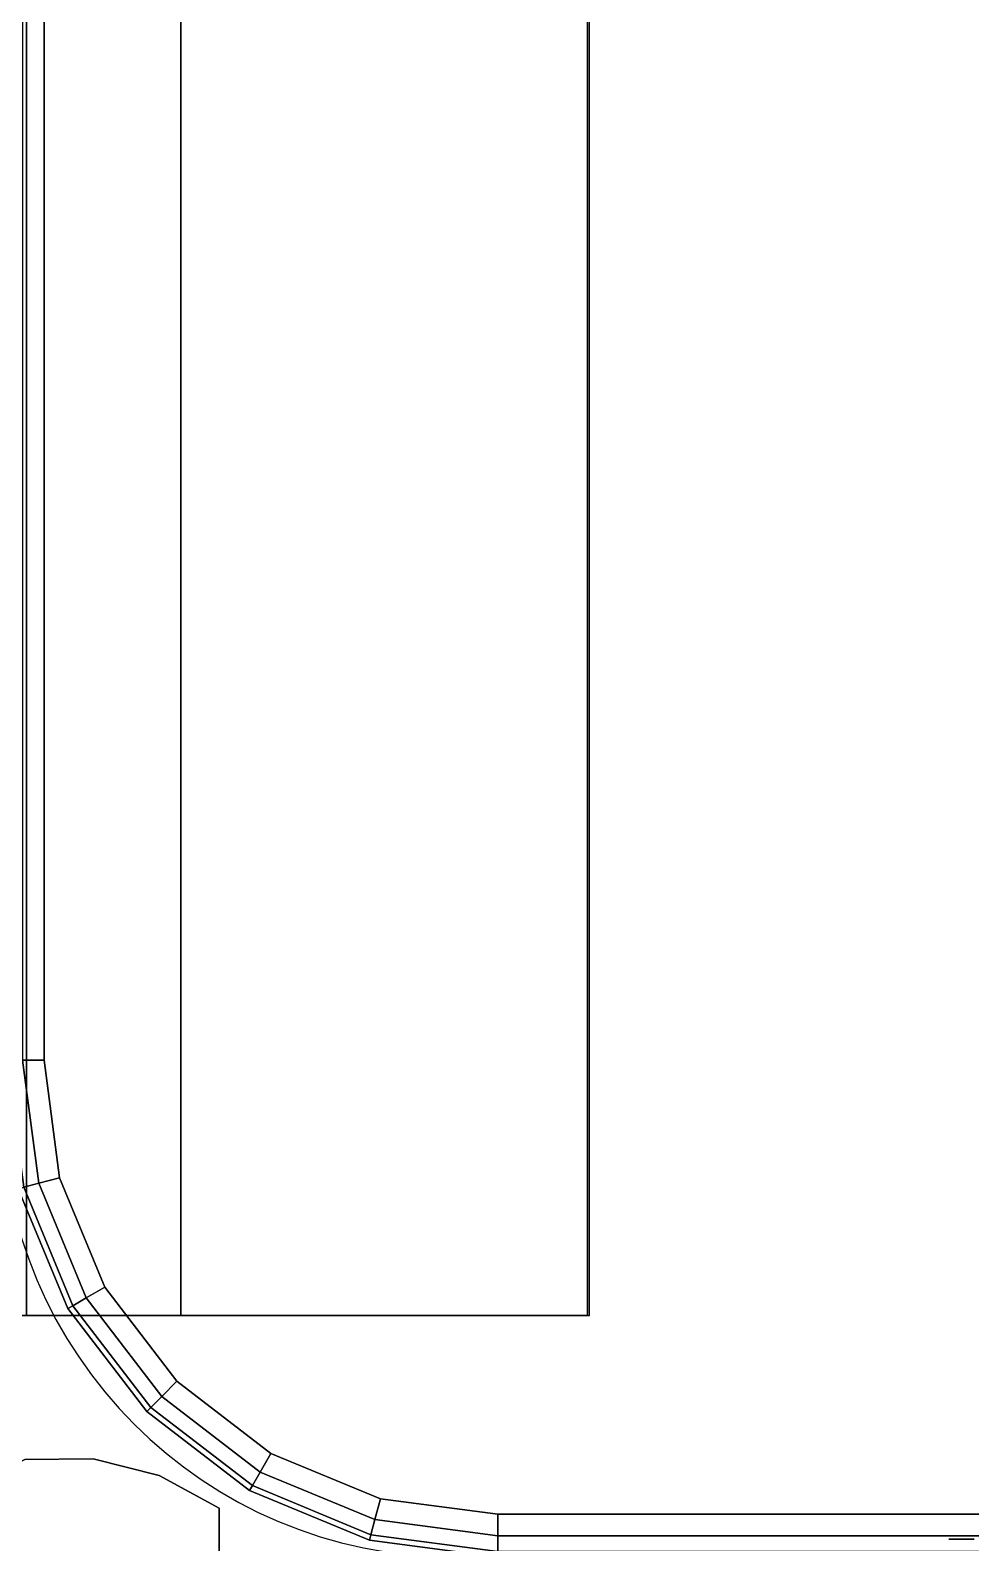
# Model space of a CAD drawing. Extents: x -170 to 1783, y -20 to 1205.
# Drawn here: x 1035.661 to 1038.251, y 281.775 to 285.937 of the extents above; entities that cross this region are included whole.
import ezdxf

# ---------------------------------------------------------------- set-up
doc = ezdxf.new("R2010")
doc.units = 0
doc.header["$LTSCALE"] = 96
doc.header["$MEASUREMENT"] = 0
for name, color, linetype in [('A-FURN-3-PANEL-KNOCK', 7, 'Continuous'), ('A-FURN-3-PANEL-TRIM', 7, 'Continuous'), ('A-FURN-3-WKSF-BRACKET', 7, 'Continuous'), ('A-FURN-3-WKSF-TOP', 7, 'Continuous'), ('A-FURN-3-WKSF-TRIM', 7, 'Continuous'), ('A-FURN-P-WKSF', 7, 'Continuous'), ('A-FURN-P-WKSF-SUPPORT', 7, 'Continuous'), ('MAIN_PANEL', 7, 'Continuous'), ('MAIN_WKSURF', 7, 'Continuous'), ('MAIN_WRKSFC-SUPP', 7, 'Continuous')]:
    doc.layers.add(name, color=color, linetype=linetype)

# ---------------------------------------------------------------- blocks, each defined once
blk = doc.blocks.new('EC-EFP-444')
at = {"layer": 'A-FURN-3-PANEL-KNOCK', "color": 30, "linetype": 'Continuous', "invisible_edges": 5}
for points in [[(5.49, 2.05, 3.5405), (2.61, 2.05, 3.5405), (2.61, 2.05, 0.9405), (5.49, 2.05, 0.9405)], [(5.49, 2.05, 0.9405), (2.61, 2.05, 0.9405), (2.6288, 2.05, 0.8705), (5.4712, 2.05, 0.8705)], [(2.61, 2.05, 3.5405), (5.49, 2.05, 3.5405), (5.4712, 2.05, 3.6105), (2.6288, 2.05, 3.6105)], [(2.6288, 2.05, 3.6105), (5.4712, 2.05, 3.6105), (5.42, 2.05, 3.6617), (2.68, 2.05, 3.6617)], [(5.4712, 2.05, 0.8705), (2.6288, 2.05, 0.8705), (2.68, 2.05, 0.8192), (5.42, 2.05, 0.8192)]]:
    blk.add_3dface(points, dxfattribs=at)
at = {"layer": 'A-FURN-3-PANEL-TRIM', "color": 60, "linetype": 'Continuous'}
for points, invisible_edges in [([(-0.0735, 2.1159, 3.8013), (0.6, 2.1348, 3.8013), (0.065, 2.269, 3.8013), (-0.0322, 2.2178, 3.8013)], 3), ([(-0.0735, 2.1159, 4.013), (-0.0322, 2.2178, 4.013), (0.065, 2.269, 4.013), (0.6, 2.1348, 4.013)], 12), ([(0.065, 2.269, 3.8013), (0.6, 2.1348, 3.8013), (0.4351, 2.2249, 3.8013), (0.2529, 2.2706, 3.8013)], 1), ([(0.065, 2.269, 4.013), (0.2529, 2.2706, 4.013), (0.4351, 2.2249, 4.013), (0.6, 2.1348, 4.013)], 8), ([(0.0361, 1.9153, 3.8013), (0.6, 2.1348, 3.8013), (-0.0735, 2.1159, 3.8013), (-0.0395, 2.0114, 3.8013)], 3), ([(0.0361, 1.9153, 4.013), (-0.0395, 2.0114, 4.013), (-0.0735, 2.1159, 4.013), (0.6, 2.1348, 4.013)], 12), ([(0.1, 1.6815, 3.8013), (0.6, 2.1348, 3.8013), (0.0361, 1.9153, 3.8013), (0.0837, 1.8027, 3.8013)], 3), ([(0.1, 1.6815, 4.013), (0.0837, 1.8027, 4.013), (0.0361, 1.9153, 4.013), (0.6, 2.1348, 4.013)], 12), ([(0.1, 1.6815, 3.8013), (0.6, 1.6815, 3.8013), (0.6, 2.1348, 3.8013)], 12), ([(0.6, 2.1348, 4.013), (0.6, 1.6815, 4.013), (0.1, 1.6815, 4.013)], 12)]:
    blk.add_3dface(points, dxfattribs=dict(at, invisible_edges=invisible_edges))
for points in [[(0.065, 2.269, 3.8013), (0.2529, 2.2706, 3.8013), (0.2529, 2.2706, 4.013), (0.065, 2.269, 4.013)], [(0.2529, 2.2706, 3.8013), (0.4351, 2.2249, 3.8013), (0.4351, 2.2249, 4.013), (0.2529, 2.2706, 4.013)], [(0.4351, 2.2249, 3.8013), (0.6, 2.1348, 3.8013), (0.6, 2.1348, 4.013), (0.4351, 2.2249, 4.013)], [(0.6, 2.1348, 3.8013), (0.6, 1.6815, 3.8013), (0.6, 1.6815, 4.013), (0.6, 2.1348, 4.013)]]:
    blk.add_3dface(points, dxfattribs=at)
blk = doc.blocks.new('EC-WS-424-T')
at = {"layer": 'A-FURN-3-WKSF-TOP', "color": 60, "linetype": 'Continuous'}
for points, invisible_edges in [([(46.632, -0.118, 29), (46.632, -23.882, 29), (1.368, -23.882, 29), (1.368, -0.118, 29)], 5), ([(1.368, -0.118, 27.75), (1.368, -23.882, 27.75), (46.632, -23.882, 27.75), (46.632, -0.118, 27.75)], 5), ([(46.632, -23.882, 29), (46.632, -0.118, 29), (46.9555, -0.1606, 29), (46.9555, -23.8394, 29)], 5), ([(46.632, -23.882, 27.75), (46.9555, -23.8394, 27.75), (46.9555, -0.1606, 27.75), (46.632, -0.118, 27.75)], 10), ([(46.9555, -23.8394, 29), (46.9555, -0.1606, 29), (47.257, -0.2855, 29), (47.257, -23.7145, 29)], 5), ([(46.9555, -23.8394, 27.75), (47.257, -23.7145, 27.75), (47.257, -0.2855, 27.75), (46.9555, -0.1606, 27.75)], 10), ([(47.257, -23.7145, 29), (47.257, -0.2855, 29), (47.5159, -0.4841, 29), (47.5159, -23.5159, 29)], 5), ([(47.257, -23.7145, 27.75), (47.5159, -23.5159, 27.75), (47.5159, -0.4841, 27.75), (47.257, -0.2855, 27.75)], 10), ([(47.5159, -23.5159, 29), (47.5159, -0.4841, 29), (47.7145, -0.743, 29), (47.7145, -23.257, 29)], 5), ([(47.5159, -23.5159, 27.75), (47.7145, -23.257, 27.75), (47.7145, -0.743, 27.75), (47.5159, -0.4841, 27.75)], 10), ([(47.7145, -23.257, 29), (47.7145, -0.743, 29), (47.8394, -1.0445, 29), (47.8394, -22.9555, 29)], 5), ([(47.7145, -23.257, 27.75), (47.8394, -22.9555, 27.75), (47.8394, -1.0445, 27.75), (47.7145, -0.743, 27.75)], 10), ([(47.8394, -22.9555, 29), (47.8394, -1.0445, 29), (47.882, -1.368, 29), (47.882, -22.632, 29)], 1), ([(47.8394, -22.9555, 27.75), (47.882, -22.632, 27.75), (47.882, -1.368, 27.75), (47.8394, -1.0445, 27.75)], 8)]:
    blk.add_3dface(points, dxfattribs=dict(at, invisible_edges=invisible_edges))
at = {"layer": 'A-FURN-3-WKSF-TRIM', "color": 40, "linetype": 'Continuous'}
for points in [[(46.632, -0.0158, 28.941), (46.632, 0, 28.882), (46.9861, -0.0466, 28.882), (46.982, -0.0619, 28.941)], [(46.632, 0, 28.882), (46.632, 0, 27.868), (46.9861, -0.0466, 27.868), (46.9861, -0.0466, 28.882)], [(46.632, 0, 27.868), (46.632, -0.0158, 27.809), (46.982, -0.0619, 27.809), (46.9861, -0.0466, 27.868)], [(1.368, -0.059, 28.9842), (1.368, -0.0158, 28.941), (46.632, -0.0158, 28.941), (46.632, -0.059, 28.9842)], [(1.368, -0.0158, 27.809), (1.368, -0.059, 27.7658), (46.632, -0.059, 27.7658), (46.632, -0.0158, 27.809)], [(46.632, -0.059, 28.9842), (46.632, -0.0158, 28.941), (46.982, -0.0619, 28.941), (46.9708, -0.1036, 28.9842)], [(46.632, -0.0158, 27.809), (46.632, -0.059, 27.7658), (46.9708, -0.1036, 27.7658), (46.982, -0.0619, 27.809)], [(1.368, -0.118, 29), (1.368, -0.059, 28.9842), (46.632, -0.059, 28.9842), (46.632, -0.118, 29)], [(1.368, -0.059, 27.7658), (1.368, -0.118, 27.75), (46.632, -0.118, 27.75), (46.632, -0.059, 27.7658)], [(46.632, -0.118, 29), (46.632, -0.059, 28.9842), (46.9708, -0.1036, 28.9842), (46.9555, -0.1606, 29)], [(46.632, -0.059, 27.7658), (46.632, -0.118, 27.75), (46.9555, -0.1606, 27.75), (46.9708, -0.1036, 27.7658)], [(46.9708, -0.1036, 28.9842), (46.982, -0.0619, 28.941), (47.3081, -0.197, 28.941), (47.2865, -0.2344, 28.9842)], [(46.982, -0.0619, 27.809), (46.9708, -0.1036, 27.7658), (47.2865, -0.2344, 27.7658), (47.3081, -0.197, 27.809)], [(46.982, -0.0619, 28.941), (46.9861, -0.0466, 28.882), (47.316, -0.1833, 28.882), (47.3081, -0.197, 28.941)], [(46.9861, -0.0466, 27.868), (46.982, -0.0619, 27.809), (47.3081, -0.197, 27.809), (47.316, -0.1833, 27.868)], [(46.9861, -0.0466, 28.882), (46.9861, -0.0466, 27.868), (47.316, -0.1833, 27.868), (47.316, -0.1833, 28.882)], [(46.9555, -0.1606, 29), (46.9708, -0.1036, 28.9842), (47.2865, -0.2344, 28.9842), (47.257, -0.2855, 29)], [(46.9708, -0.1036, 27.7658), (46.9555, -0.1606, 27.75), (47.257, -0.2855, 27.75), (47.2865, -0.2344, 27.7658)], [(47.2865, -0.2344, 28.9842), (47.3081, -0.197, 28.941), (47.5881, -0.4119, 28.941), (47.5576, -0.4424, 28.9842)], [(47.3081, -0.197, 27.809), (47.2865, -0.2344, 27.7658), (47.5576, -0.4424, 27.7658), (47.5881, -0.4119, 27.809)], [(47.3081, -0.197, 28.941), (47.316, -0.1833, 28.882), (47.5993, -0.4007, 28.882), (47.5881, -0.4119, 28.941)], [(47.316, -0.1833, 27.868), (47.3081, -0.197, 27.809), (47.5881, -0.4119, 27.809), (47.5993, -0.4007, 27.868)], [(47.316, -0.1833, 28.882), (47.316, -0.1833, 27.868), (47.5993, -0.4007, 27.868), (47.5993, -0.4007, 28.882)], [(47.257, -0.2855, 29), (47.2865, -0.2344, 28.9842), (47.5576, -0.4424, 28.9842), (47.5159, -0.4841, 29)], [(47.2865, -0.2344, 27.7658), (47.257, -0.2855, 27.75), (47.5159, -0.4841, 27.75), (47.5576, -0.4424, 27.7658)], [(47.5576, -0.4424, 28.9842), (47.5881, -0.4119, 28.941), (47.803, -0.6919, 28.941), (47.7656, -0.7135, 28.9842)], [(47.5881, -0.4119, 27.809), (47.5576, -0.4424, 27.7658), (47.7656, -0.7135, 27.7658), (47.803, -0.6919, 27.809)], [(47.5881, -0.4119, 28.941), (47.5993, -0.4007, 28.882), (47.8167, -0.684, 28.882), (47.803, -0.6919, 28.941)], [(47.5993, -0.4007, 27.868), (47.5881, -0.4119, 27.809), (47.803, -0.6919, 27.809), (47.8167, -0.684, 27.868)], [(47.5993, -0.4007, 28.882), (47.5993, -0.4007, 27.868), (47.8167, -0.684, 27.868), (47.8167, -0.684, 28.882)], [(47.5159, -0.4841, 29), (47.5576, -0.4424, 28.9842), (47.7656, -0.7135, 28.9842), (47.7145, -0.743, 29)], [(47.5576, -0.4424, 27.7658), (47.5159, -0.4841, 27.75), (47.7145, -0.743, 27.75), (47.7656, -0.7135, 27.7658)], [(47.7656, -0.7135, 28.9842), (47.803, -0.6919, 28.941), (47.9381, -1.018, 28.941), (47.8964, -1.0292, 28.9842)], [(47.803, -0.6919, 27.809), (47.7656, -0.7135, 27.7658), (47.8964, -1.0292, 27.7658), (47.9381, -1.018, 27.809)], [(47.803, -0.6919, 28.941), (47.8167, -0.684, 28.882), (47.9534, -1.0139, 28.882), (47.9381, -1.018, 28.941)], [(47.8167, -0.684, 27.868), (47.803, -0.6919, 27.809), (47.9381, -1.018, 27.809), (47.9534, -1.0139, 27.868)], [(47.8167, -0.684, 28.882), (47.8167, -0.684, 27.868), (47.9534, -1.0139, 27.868), (47.9534, -1.0139, 28.882)], [(47.7145, -0.743, 29), (47.7656, -0.7135, 28.9842), (47.8964, -1.0292, 28.9842), (47.8394, -1.0445, 29)], [(47.7656, -0.7135, 27.7658), (47.7145, -0.743, 27.75), (47.8394, -1.0445, 27.75), (47.8964, -1.0292, 27.7658)], [(47.8394, -1.0445, 29), (47.8964, -1.0292, 28.9842), (47.941, -1.368, 28.9842), (47.882, -1.368, 29)], [(47.8964, -1.0292, 27.7658), (47.8394, -1.0445, 27.75), (47.882, -1.368, 27.75), (47.941, -1.368, 27.7658)], [(47.8964, -1.0292, 28.9842), (47.9381, -1.018, 28.941), (47.9842, -1.368, 28.941), (47.941, -1.368, 28.9842)], [(47.9381, -1.018, 27.809), (47.8964, -1.0292, 27.7658), (47.941, -1.368, 27.7658), (47.9842, -1.368, 27.809)], [(47.882, -1.368, 29), (47.941, -1.368, 28.9842), (47.941, -22.632, 28.9842), (47.882, -22.632, 29)], [(47.941, -1.368, 27.7658), (47.882, -1.368, 27.75), (47.882, -22.632, 27.75), (47.941, -22.632, 27.7658)]]:
    blk.add_3dface(points, dxfattribs=at)
at = {"layer": 'A-FURN-P-WKSF', "color": 7, "linetype": 'Continuous'}
blk.add_arc((46.75, -1.25), 1.25, 0, 90, dxfattribs=at)
blk = doc.blocks.new('EC-JUS-CANT-SHD-CR')
at = {"layer": 'A-FURN-3-WKSF-BRACKET', "color": 30, "linetype": 'Continuous'}
for points in [[(-1.6145, -0.665, 28.425), (-1.6145, -15.915, 28.425), (-1.6145, -15.915, 28.5), (-1.6145, -0.665, 28.5)], [(-0.0695, -0.665, 28.425), (-1.6145, -0.665, 28.425), (-1.6145, -0.665, 28.5), (0.0055, -0.665, 28.5)], [(-1.6145, -15.915, 28.425), (-1.6145, -0.665, 28.425), (-0.0695, -0.665, 28.425), (-0.0695, -15.915, 28.425)], [(-1.6145, -0.665, 28.5), (-1.6145, -15.915, 28.5), (0.0055, -15.915, 28.5), (0.0055, -0.665, 28.5)], [(-0.4945, -0.665, 19.5), (-0.0695, -0.665, 19.5), (-0.0695, -0.665, 19.575), (-0.4945, -0.665, 19.575)], [(-0.4945, -15.915, 27.912), (-0.4945, -0.665, 19.5), (-0.4945, -0.665, 19.575), (-0.4945, -15.915, 27.987)], [(-0.0695, -0.665, 19.575), (-0.0695, -15.915, 27.987), (-0.4945, -15.915, 27.987), (-0.4945, -0.665, 19.575)], [(-0.0695, -15.915, 27.912), (-0.0695, -0.665, 19.5), (-0.4945, -0.665, 19.5), (-0.4945, -15.915, 27.912)]]:
    blk.add_3dface(points, dxfattribs=at)
at = {"layer": 'A-FURN-P-WKSF-SUPPORT', "color": 212, "linetype": 'Continuous'}
for p, q in [((-1.62, -0.665), (-1.62, -15.915)), ((2.196, -0.665), (-1.62, -0.665))]:
    blk.add_line(p, q, dxfattribs=at)

msp = doc.modelspace()

# ---------------------------------------------------------------- block references
at = {"layer": 'MAIN_PANEL', "color": 47, "linetype": 'Continuous'}
msp.add_blockref('EC-EFP-444', (1035.58075, 279.73489), dxfattribs=at)
at = {"layer": 'MAIN_WKSURF', "color": 47, "linetype": 'Continuous', "rotation": 180}
msp.add_blockref('EC-WS-424-T', (1083.58075, 281.73489), dxfattribs=at)
at = {"layer": 'MAIN_WRKSFC-SUPP', "color": 47, "linetype": 'Continuous', "rotation": 180}
msp.add_blockref('EC-JUS-CANT-SHD-CR', (1035.58075, 281.73489), dxfattribs=at)

doc.saveas('drawing.dxf')
